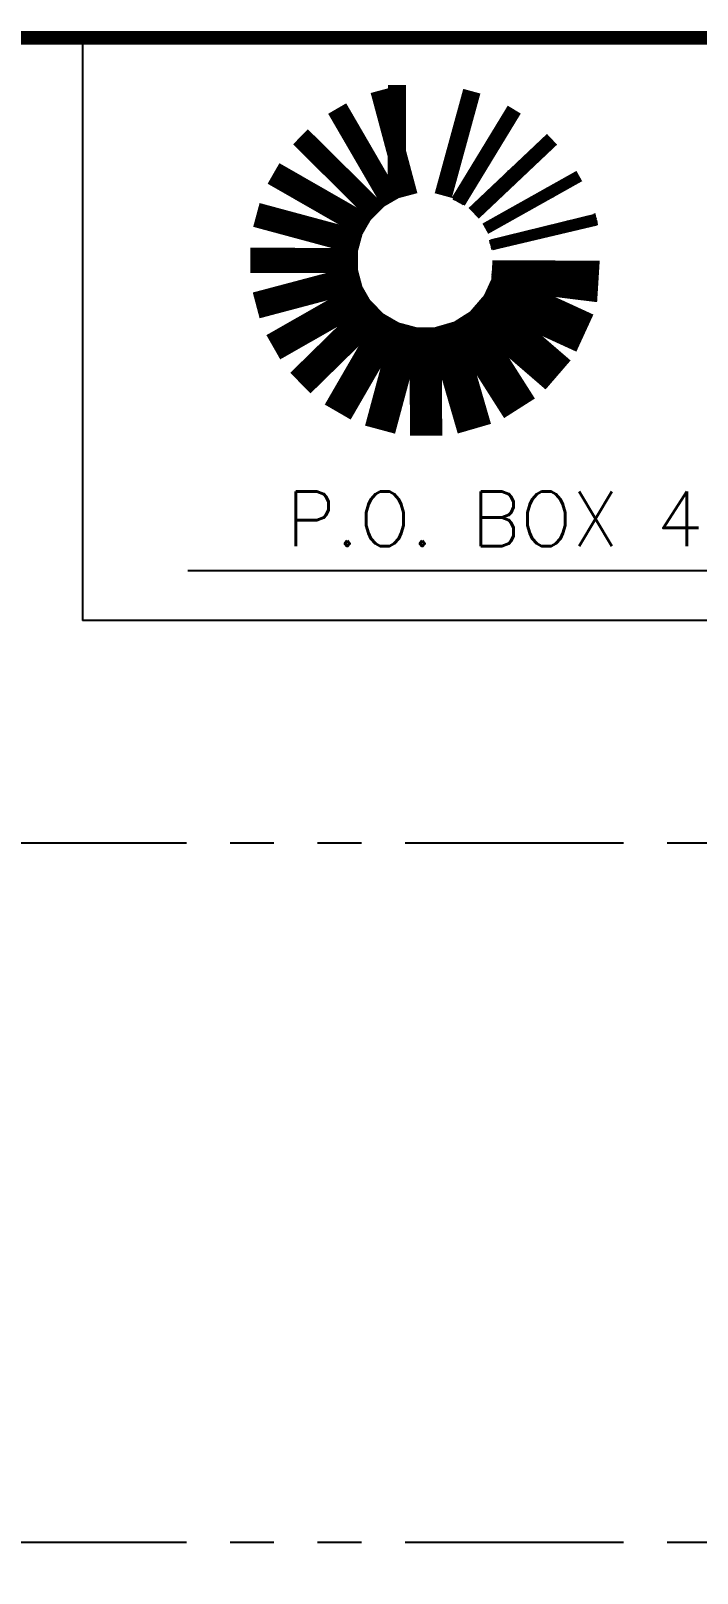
# Model space of a CAD drawing. Extents: x 0 to 406, y 0 to 300.
# Drawn here: x 180.1 to 203, y 247.3 to 300.2 of the extents above; entities that cross this region are included whole.
import ezdxf
from ezdxf.enums import TextEntityAlignment as Align

# ---------------------------------------------------------------- set-up
doc = ezdxf.new("R2010")
doc.units = 0
doc.header["$LTSCALE"] = 12
doc.linetypes.add('0', pattern=[0])
doc.linetypes.add('PHANTOM2', pattern=[1.25, 0.625, -0.125, 0.125, -0.125, 0.125, -0.125])
doc.layers.add('SERV-CLEAR', color=220, linetype='CONTINUOUS')
doc.layers.add('TITLEBLK', color=7, linetype='CONTINUOUS')
doc.styles.add('ROMANS', font='romans', dxfattribs={"height": 0.096})

msp = doc.modelspace()

# ---------------------------------------------------------------- linework, layer by layer
at = {"layer": 'SERV-CLEAR', "linetype": 'PHANTOM2'}
for p, q in [((245.453, 272.351), (141.945, 272.351)), ((245.453, 248.351), (165.945, 248.351))]:
    msp.add_line(p, q, dxfattribs=at)
at = {"layer": 'TITLEBLK', "linetype": '0'}
for p, q in [((181.882, 300), (181.882, 280)), ((196.824, 295.057), (196.475, 295.426)), ((194.6, 294.47), (194.6, 294.47)), ((194.6, 294.47), (194.714, 294.422)), ((194.714, 294.422), (194.828, 294.356)), ((197.815, 294.855), (198.017, 294.504)), ((194.828, 294.356), (194.942, 294.275)), ((199.455, 293.965), (199.472, 293.868)), ((199.472, 293.868), (199.504, 293.77)), ((199.537, 293.574), (195.952, 292.727)), ((198.487, 293.719), (198.582, 293.348)), ((199.504, 293.77), (199.521, 293.672)), ((199.521, 293.672), (199.537, 293.574)), ((195.887, 292.971), (195.871, 293.053)), ((195.92, 292.89), (195.887, 292.971)), ((195.936, 292.808), (195.92, 292.89)), ((195.952, 292.727), (195.936, 292.808)), ((195.952, 292.727), (195.952, 292.727)), ((195.924, 291.869), (198.988, 291.674)), ((185.499, 281.711), (248.72, 281.711)), ((405.882, 280), (181.882, 280))]:
    msp.add_line(p, q, dxfattribs=at)
at = {"layer": 'TITLEBLK', "color": 7, "linetype": 'CONTINUOUS', "const_width": 0.474}
msp.add_lwpolyline([(405.882, 300), (0, 300), (0, 0), (405.882, 0)], close=True, dxfattribs=at)
at = {"layer": 'TITLEBLK', "linetype": '0'}
for points, const_width in [([(192.665, 294.666), (192.681, 298.381)], 0.619), ([(193.058, 294.581), (192.092, 298.189)], 0.66), ([(194.265, 294.583), (195.245, 298.165)], 0.609), ([(192.492, 294.353), (190.624, 297.57)], 0.715), ([(194.778, 294.372), (196.701, 297.533)], 0.523), ([(192.011, 293.978), (189.364, 296.599)], 0.726), ([(195.309, 293.973), (197.997, 296.515)], 0.507), ([(191.641, 293.506), (188.439, 295.342)], 0.813), ([(198.934, 295.253), (195.708, 293.444)], 0.405), ([(191.414, 292.957), (187.851, 293.918)], 0.845), ([(199.504, 293.77), (195.92, 292.89)], 0.382), ([(191.334, 292.355), (187.643, 292.36)], 0.861), ([(191.411, 291.758), (187.844, 290.812)], 0.915), ([(195.771, 291.401), (199.125, 289.861)], 1.402), ([(191.638, 291.203), (188.432, 289.376)], 0.958), ([(192.009, 290.739), (189.361, 288.145)], 0.99), ([(195.394, 290.851), (198.205, 288.424)], 1.316), ([(192.503, 290.364), (190.642, 287.151)], 1.027), ([(193.06, 290.14), (192.095, 286.547)], 1.065), ([(194.292, 290.157), (195.332, 286.58)], 1.188), ([(194.886, 290.416), (196.881, 287.28)], 1.252), ([(193.662, 290.055), (193.675, 286.341)], 1.108)]:
    msp.add_lwpolyline(points, dxfattribs=dict(at, const_width=const_width))
msp.add_lwpolyline([(195.923, 291.867, 0.988, 1.429, 0), (199.59, 291.636, 1.429, 1.429, 0)], format="xyseb", dxfattribs=at)

# ---------------------------------------------------------------- texts
at = {"layer": 'TITLEBLK', "linetype": '0', "style": 'ROMANS'}
msp.add_text('P.O. BOX 4808, SYRACUSE, N.Y. 13221', height=1.875, dxfattribs=at).set_placement((188.882, 283.485), align=Align.MIDDLE_LEFT)

doc.saveas('drawing.dxf')
